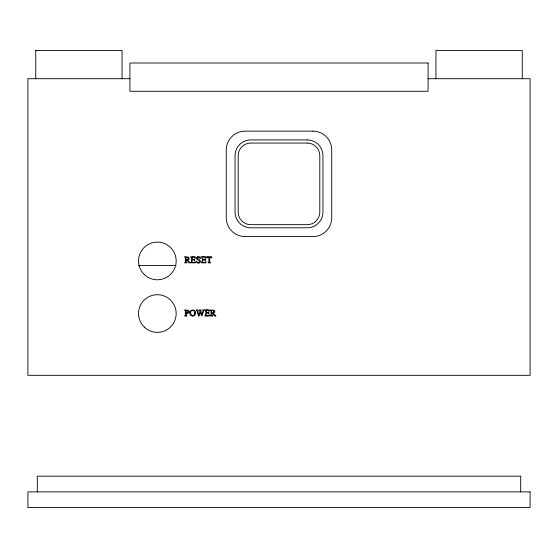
<?xml version="1.0" encoding="UTF-8"?>
<svg xmlns="http://www.w3.org/2000/svg" width="558" height="558" viewBox="0 0 558 558"><rect width="100%" height="100%" fill="white"/><g stroke="black" fill="none" stroke-linecap="round" stroke-linejoin="round"><path stroke-width="0.84" d="M35.747 50.464L122.062 50.429L122.062 78.713M129.909 78.713L27.9 78.713L27.9 375.325L530.1 375.325L530.1 78.713L428.091 78.713M190.599 262.853L195.223 262.853C197.595 259.477 190.487 265.95 192.308 259.875L194.184 259.965L194.728 260.767L194.728 258.682L194.051 259.512L192.308 259.554L192.308 257.182C194.093 255.515 195.844 259.819 195.223 256.854L190.599 256.854L191.429 257.44L191.213 262.588L188.897 262.853L186.867 260.049L186.239 260.049L186.267 262.246L187.097 262.853L184.531 262.853L185.395 261.786L185.361 257.454L184.531 256.854L188.123 256.994L189.127 257.915L189.12 258.912A1.43 1.43 0 0 1 188.646 259.547L187.732 259.93L189.364 262.141L190.494 262.685M138.579 265.469L175.972 265.469M522.253 78.713L522.253 50.464L435.938 50.464L435.938 78.713M520.684 491.877L520.684 476.183L37.316 476.183L37.316 491.877M35.747 50.429L35.747 78.713M206.858 256.854C206.453 259.944 207.199 256.282 208.859 257.231L208.831 262.225L208.008 262.853L210.554 262.853L209.738 262.26L209.71 257.231C211.343 256.268 212.179 259.93 211.747 256.854L206.858 256.854M185.389 314.942L184.531 316.009L187.097 316.009L186.267 315.403L186.239 313.198L188.032 313.205L188.974 312.334A1.765 1.765 0 0 0 189.016 311.169L187.997 310.178L184.531 310.011L185.361 310.611L185.389 314.942M194.596 313.094C193.556 320.697 187.216 310.534 193.047 310.234A1.562 1.562 0 0 1 193.989 310.799L194.596 313.094M211.05 314.942L210.185 316.009L212.751 316.009L211.921 315.403L211.894 313.205L212.521 313.205L214.551 316.009C218.324 316.512 213.142 314.768 213.386 313.087L214.3 312.703A1.43 1.43 0 0 0 214.774 312.068L214.781 311.071L213.777 310.15L210.185 310.011L211.015 310.611L211.05 314.942M195.607 312.975C195.893 317.502 188.562 316.672 189.797 312.306A2.936 2.936 0 0 1 190.71 310.66L192.726 309.871L194.749 310.764A2.936 2.936 0 0 1 195.586 312.341L195.607 312.975M202.024 261.793L201.166 262.853L205.783 262.853C208.162 259.477 201.054 265.95 202.875 259.875L204.744 259.965L205.295 260.767L205.295 258.682L204.619 259.512L202.875 259.554L202.875 257.182C204.66 255.515 206.411 259.819 205.783 256.854C197.448 256.108 204.033 256.561 202.024 261.793M205.546 314.949L204.688 316.009L209.306 316.009C211.677 312.633 204.577 319.106 206.39 313.031L208.267 313.122L208.818 313.924L208.818 311.838L208.134 312.668L206.39 312.71L206.39 310.339C208.176 308.672 209.934 312.975 209.306 310.011C200.971 309.265 207.555 309.718 205.546 314.949M188.213 258.459C187.781 260.586 184.754 260.154 186.239 257.273L187.669 257.391L188.213 258.459M196.542 257.984C195.942 260.251 201.48 260.537 199.011 262.567A1.841 1.841 0 0 1 197.288 262.19C195.516 258.766 196.395 265.155 199.68 262.706C201.926 261.025 198.836 259.205 197.406 258.494C197.413 253.597 201.654 262.19 200.099 256.715C199.241 257.35 196.911 255.969 196.542 257.984M213.867 311.615C213.435 313.742 210.408 313.31 211.894 310.429L213.323 310.548L213.867 311.615M188.088 311.755L187.39 312.947L186.239 312.947L186.239 310.45L187.481 310.534L188.088 311.755M203.3 310.548L201.968 314.614L200.622 310.569L201.257 310.011L198.92 310.011L200.078 311.755L199.08 314.614C196.304 312.361 199.98 308.776 196.074 310.011C198.787 311.406 197.916 321.617 200.28 312.313L201.822 316.142L203.768 310.576L204.43 310.011L202.638 310.011L203.3 310.548M428.091 63.019L129.909 63.019L129.909 91.268L428.091 91.268L428.091 63.019M312.899 131.13L245.101 131.13A18.832 18.832 0 0 0 226.269 149.963L226.269 217.76A18.832 18.832 0 0 0 245.101 236.592L312.899 236.592A18.832 18.832 0 0 0 331.731 217.76L331.731 149.963A18.832 18.832 0 0 0 312.899 131.13M307.249 139.918L250.751 139.918A15.694 15.694 0 0 0 235.058 155.612L235.058 212.11A15.694 15.694 0 0 0 250.751 227.804L307.249 227.804A15.694 15.694 0 0 0 322.942 212.11L322.942 155.612A15.694 15.694 0 0 0 307.249 139.918M307.249 143.057L250.751 143.057A12.555 12.555 0 0 0 238.196 155.612L238.196 212.11A12.555 12.555 0 0 0 250.751 224.665L307.249 224.665A12.555 12.555 0 0 0 319.804 212.11L319.804 155.612A12.555 12.555 0 0 0 307.249 143.057M530.1 491.877L27.9 491.877L27.9 507.571L530.1 507.571L530.1 491.877M144.278 327.093A18.832 18.832 0 0 0 175.624 318.06A18.832 18.832 0 0 0 152.125 295.433A18.832 18.832 0 0 0 144.278 327.093M144.278 274.515A18.832 18.832 0 0 0 175.624 265.482A18.832 18.832 0 0 0 152.125 242.856A18.832 18.832 0 0 0 144.278 274.515"/></g></svg>
